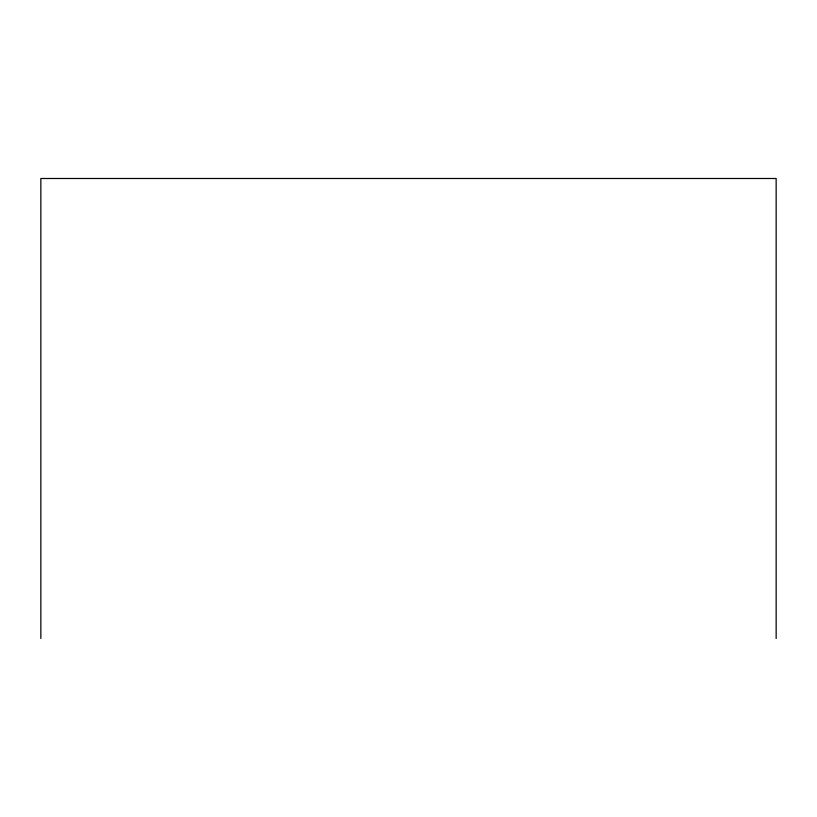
<?xml version="1.0" encoding="UTF-8"?>
<svg xmlns="http://www.w3.org/2000/svg" width="817" height="817" viewBox="0 0 817 817"><rect width="100%" height="100%" fill="white"/><g stroke="black" fill="none" stroke-linecap="round" stroke-linejoin="round"><path stroke-width="1.23" d="M776.15 638.506L776.15 178.494L40.85 178.494L40.85 638.506"/></g></svg>
